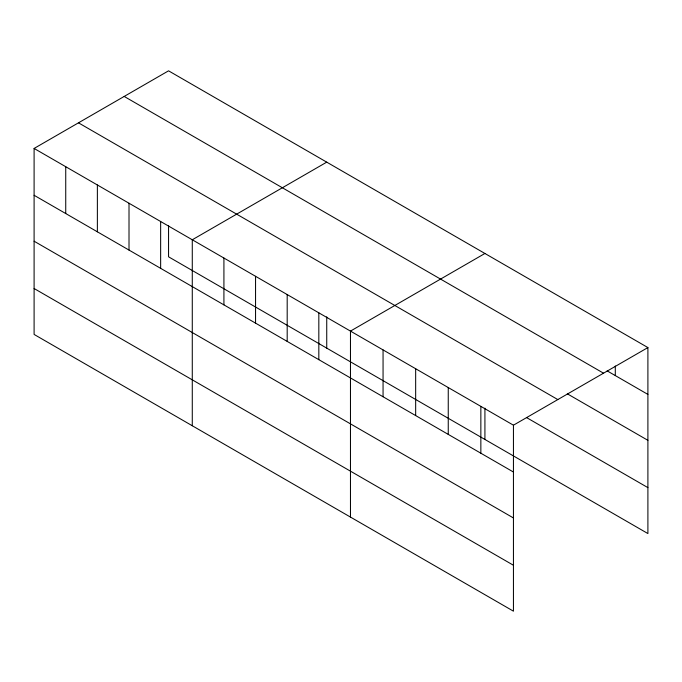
<?xml version="1.0" encoding="UTF-8"?>
<svg xmlns="http://www.w3.org/2000/svg" width="682" height="682" viewBox="0 0 682 682"><rect width="100%" height="100%" fill="white"/><g stroke="black" fill="none" stroke-linecap="round" stroke-linejoin="round"><path stroke-width="1.02" d="M34.1 148.446L513.444 425.193L513.444 611.174L34.1 334.427L34.1 148.446L168.556 70.826L647.9 347.573L647.9 533.554L168.556 256.807L168.556 225.495M326.738 162.145L192.281 239.774L192.281 425.756M484.919 253.474L350.471 331.102L350.471 517.084M513.444 425.193L647.9 347.573M607.159 370.88L647.9 394.409M124.184 96.435L603.527 373.182M567.313 393.804L647.9 440.325M78.473 122.828L557.816 399.575M526.572 417.589L647.9 487.63M34.1 195.282L513.444 472.029M34.1 241.206L513.444 517.953M34.1 288.512L513.444 565.259M615.3 366.004L615.3 375.586M484.919 408.151L484.919 439.455M480.853 406.378L480.853 453.215M448.253 387.555L448.253 434.391M415.662 368.74L415.662 415.577M383.062 349.917L383.062 396.762M326.738 316.823L326.738 348.127M318.826 312.833L318.826 359.67M287.19 294.573L287.19 341.409M255.554 276.304L255.554 323.14M223.918 258.043L223.918 304.88M160.645 221.514L160.645 268.35M129.009 203.245L129.009 250.081M97.373 184.975L97.373 231.82M65.736 166.715L65.736 213.551"/></g></svg>
